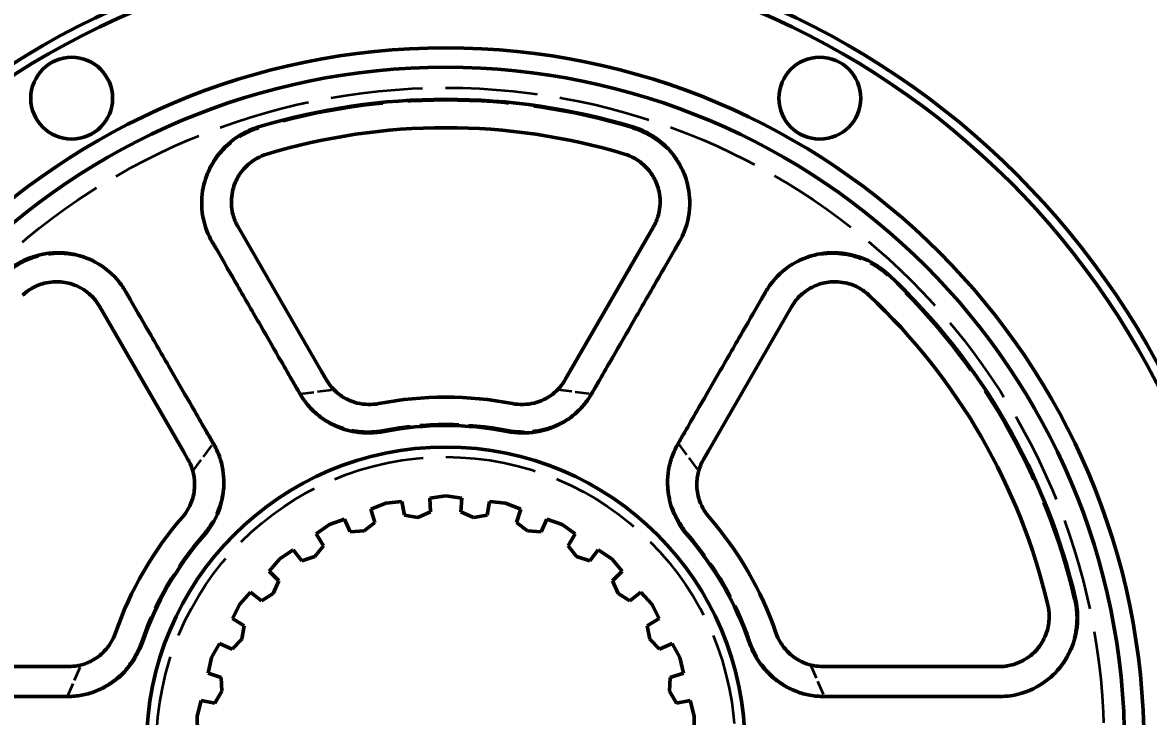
# Model space of a CAD drawing. Header units: millimetres. Extents: x 0 to 840, y 0 to 594.
# Drawn here: x 358.5 to 471.3, y 437.2 to 506.7 of the extents above; entities that cross this region are included whole.
import ezdxf

# ---------------------------------------------------------------- set-up
doc = ezdxf.new("R2010")
doc.units = ezdxf.units.MM
doc.header["$LTSCALE"] = 2
doc.linetypes.add('DASHED', pattern=[0.2067, 0.1654, -0.0413])
for name, color, linetype, lineweight in [('Dimension (ANSI)', 7, 'Continuous', 25), ('Hidden (ANSI)', 7, 'DASHED', 35), ('Visible (ANSI)', 7, 'Continuous', 50)]:
    doc.layers.add(name, color=color, linetype=linetype, lineweight=lineweight)
doc.styles.add('Note Text (ANSI)', font='tahoma.ttf')
doc.dimstyles.new('Default - mm (ANSI)', dxfattribs={"dimscale": 2, "dimtxt": 3.048, "dimasz": 2.5, "dimexe": 3.175, "dimexo": 1.6002, "dimgap": 0.8, "dimtad": 0, "dimtoh": 1, "dimzin": 4, "dimdsep": 46, "dimtxsty": 'Note Text (ANSI)', "dimcen": 0.09, "dimdle": 10, "dimclrd": 256, "dimclre": 256, "dimclrt": 256, "dimadec": 1, "dimazin": 1, "dimtfac": 1, "dimtofl": 0, "dimtmove": 0, "dimatfit": 3, "dimfxl": 0, "dimtolj": 1, "dimtzin": 4, "dimlwd": -1, "dimlwe": -1, "dimarcsym": 0})

# ---------------------------------------------------------------- blocks, each defined once
blk = doc.blocks.new('*D6')
at = {"layer": 'Defpoints', "color": 0, "transparency": 16777216}
for p in [(345.6, 493.4), (456.19, 375.03)]:
    blk.add_point(p, dxfattribs=at)
at = {"layer": 'Dimension (ANSI)', "transparency": 16777216}
for p, q in [((320.85, 513), (327.29, 513)), ((327.29, 513), (342.18, 497.05)), ((400.72, 434.21), (401.08, 434.21)), ((400.9, 434.03), (400.9, 434.39))]:
    blk.add_line(p, q, dxfattribs=at)
blk.add_solid([(342.79, 497.62), (341.58, 496.48), (345.6, 493.4)], dxfattribs=at)
at = {"layer": 'Dimension (ANSI)', "transparency": 16777216, "insert": (287.88, 516.28), "char_height": 6.096, "attachment_point": 1, "style": 'Note Text (ANSI)'}
blk.add_mtext('\\A1;∅162.00', dxfattribs=at)

msp = doc.modelspace()

# ---------------------------------------------------------------- linework, layer by layer
at = {"layer": 'Hidden (ANSI)', "ltscale": 4.286345}
for p, q in [((386.273, 469.556), (389.677, 469.965)), ((412.115, 469.965), (415.519, 469.556)), ((375.543, 461.805), (377.599, 464.548)), ((424.193, 464.548), (426.249, 461.805)), ((362.977, 439.22), (364.324, 442.373)), ((437.468, 442.373), (438.816, 439.22))]:
    msp.add_line(p, q, dxfattribs=at)
at = {"layer": 'Hidden (ANSI)', "ltscale": 27.864473}
msp.add_circle((400.896, 434.213), 66, dxfattribs=at)
at = {"layer": 'Hidden (ANSI)', "ltscale": 27.547831}
msp.add_circle((400.896, 434.213), 29, dxfattribs=at)
at = {"layer": 'Hidden (ANSI)', "ltscale": 30.629616}
for start, end in [(73.18348, 106.81652), (13.18348, 46.81652)]:
    msp.add_arc((400.896, 434.213), 64.713, start, end, dxfattribs=at)
at = {"layer": 'Hidden (ANSI)', "ltscale": 11.843507}
for start, end in [(78.96557, 101.03443), (138.96557, 161.03443), (18.96557, 41.03443)]:
    msp.add_arc((400.896, 434.213), 32.287, start, end, dxfattribs=at)
at = {"layer": 'Hidden (ANSI)', "ltscale": 12.125346}
for points, knots in [([(376.713, 486.598), (376.524, 487.288), (376.429, 488.034), (376.472, 489.605), (376.629, 490.434), (376.911, 491.213), (376.998, 491.451), (377.095, 491.685), (377.394, 492.312), (377.628, 492.715), (378.363, 493.746), (378.94, 494.349), (380.379, 495.437), (381.272, 495.885), (382.174, 496.158)], [-1.61661118, -1.61661118, -1.61661118, -1.61661118, -1.4630533, -1.4630533, -1.29762254, -1.29762254, -1.29762254, -1.24706822, -1.24706822, -1.15791827, -1.15791827, -1.01049488, -1.01049488, -0.83951919, -0.83951919, -0.83951919, -0.83951919]), ([(419.618, 496.158), (420.52, 495.885), (421.413, 495.437), (422.852, 494.349), (423.429, 493.746), (424.164, 492.715), (424.398, 492.312), (424.697, 491.685), (424.795, 491.451), (424.881, 491.213), (425.164, 490.434), (425.32, 489.605), (425.363, 488.034), (425.268, 487.288), (425.079, 486.598)], [-0.83951919, -0.83951919, -0.83951919, -0.83951919, -0.6685435, -0.6685435, -0.52112011, -0.52112011, -0.43197017, -0.43197017, -0.38141584, -0.38141584, -0.38141584, -0.21598509, -0.21598509, -0.0624272, -0.0624272, -0.0624272, -0.0624272]), ([(356.611, 481.399), (357.298, 482.044), (358.133, 482.593), (359.795, 483.295), (360.605, 483.494), (361.866, 483.614), (362.331, 483.616), (363.024, 483.561), (363.275, 483.529), (363.524, 483.484), (364.341, 483.34), (365.137, 483.061), (366.519, 482.312), (367.117, 481.857), (367.621, 481.348)], [-0.83951919, -0.83951919, -0.83951919, -0.83951919, -0.6685435, -0.6685435, -0.52112011, -0.52112011, -0.43197017, -0.43197017, -0.38141584, -0.38141584, -0.38141584, -0.21598509, -0.21598509, -0.0624272, -0.0624272, -0.0624272, -0.0624272]), ([(434.171, 481.348), (434.675, 481.857), (435.274, 482.312), (436.655, 483.061), (437.451, 483.34), (438.268, 483.484), (438.517, 483.529), (438.768, 483.561), (439.461, 483.616), (439.926, 483.614), (441.187, 483.494), (441.998, 483.295), (443.659, 482.593), (444.494, 482.044), (445.181, 481.399)], [-1.61661118, -1.61661118, -1.61661118, -1.61661118, -1.4630533, -1.4630533, -1.29762254, -1.29762254, -1.29762254, -1.24706822, -1.24706822, -1.15791827, -1.15791827, -1.01049488, -1.01049488, -0.83951919, -0.83951919, -0.83951919, -0.83951919]), ([(463.903, 448.972), (464.118, 448.054), (464.176, 447.056), (463.953, 445.267), (463.72, 444.465), (463.194, 443.313), (462.963, 442.91), (462.569, 442.337), (462.416, 442.135), (462.253, 441.941), (461.719, 441.307), (461.08, 440.757), (459.74, 439.935), (459.047, 439.644), (458.354, 439.462)], [-0.83951919, -0.83951919, -0.83951919, -0.83951919, -0.6685435, -0.6685435, -0.52112011, -0.52112011, -0.43197017, -0.43197017, -0.38141584, -0.38141584, -0.38141584, -0.21598509, -0.21598509, -0.0624272, -0.0624272, -0.0624272, -0.0624272])]:
    msp.add_open_spline(points, degree=3, knots=knots, dxfattribs=at)
at = {"layer": 'Hidden (ANSI)', "ltscale": 2.019321}
for points, knots in [([(377.449, 484.832), (377.268, 485.144), (377.114, 485.465), (376.881, 486.045), (376.789, 486.317), (376.713, 486.598)], [-1.7557259, -1.7557259, -1.7557259, -1.7557259, -1.67903839, -1.67903839, -1.61661118, -1.61661118, -1.61661118, -1.61661118]), ([(425.079, 486.598), (425.003, 486.317), (424.911, 486.045), (424.678, 485.465), (424.524, 485.144), (424.343, 484.832)], [-0.0624272, -0.0624272, -0.0624272, -0.0624272, 0, 0, 0.07668751, 0.07668751, 0.07668751, 0.07668751]), ([(367.621, 481.348), (367.826, 481.142), (368.015, 480.926), (368.402, 480.435), (368.602, 480.141), (368.782, 479.828)], [-0.0624272, -0.0624272, -0.0624272, -0.0624272, 0, 0, 0.07668751, 0.07668751, 0.07668751, 0.07668751]), ([(433.01, 479.828), (433.19, 480.141), (433.391, 480.435), (433.777, 480.926), (433.966, 481.142), (434.171, 481.348)], [-1.7557259, -1.7557259, -1.7557259, -1.7557259, -1.67903839, -1.67903839, -1.61661118, -1.61661118, -1.61661118, -1.61661118]), ([(458.354, 439.462), (458.073, 439.388), (457.791, 439.331), (457.173, 439.243), (456.818, 439.216), (456.457, 439.216)], [-0.0624272, -0.0624272, -0.0624272, -0.0624272, 0, 0, 0.07668751, 0.07668751, 0.07668751, 0.07668751])]:
    msp.add_open_spline(points, degree=3, knots=knots, dxfattribs=at)
at = {"layer": 'Hidden (ANSI)', "ltscale": 21.892319}
for points, knots in [([(385.644, 470.644), (385.224, 471.371), (384.793, 472.118), (383.68, 474.044), (382.983, 475.25), (382.254, 476.513), (381.525, 477.775), (380.763, 479.094), (379.468, 481.335), (378.958, 482.218), (378.111, 483.686), (377.782, 484.256), (377.449, 484.832)], [-2.8756686, -2.8756686, -2.8756686, -2.8756686, -2.5219539, -2.5219539, -1.9892911, -1.9892911, -1.9892911, -1.4566256, -1.4566256, -1.1262367, -1.1262367, -0.9239656, -0.9239656, -0.9239656, -0.9239656]), ([(424.343, 484.832), (424.011, 484.256), (423.681, 483.686), (422.834, 482.218), (422.324, 481.335), (421.029, 479.094), (420.268, 477.775), (419.538, 476.513), (418.809, 475.25), (418.112, 474.044), (416.999, 472.118), (416.568, 471.371), (416.148, 470.644)], [-2.1306511, -2.1306511, -2.1306511, -2.1306511, -1.9283799, -1.9283799, -1.5979911, -1.5979911, -1.0653255, -1.0653255, -1.0653255, -0.5326628, -0.5326628, -0.1789481, -0.1789481, -0.1789481, -0.1789481]), ([(368.782, 479.828), (369.115, 479.252), (369.444, 478.682), (370.291, 477.214), (370.8, 476.331), (372.094, 474.089), (372.856, 472.77), (373.584, 471.507), (374.313, 470.244), (375.009, 469.038), (376.121, 467.111), (376.552, 466.364), (376.971, 465.637)], [-2.1306511, -2.1306511, -2.1306511, -2.1306511, -1.9283799, -1.9283799, -1.5979911, -1.5979911, -1.0653255, -1.0653255, -1.0653255, -0.5326628, -0.5326628, -0.1789481, -0.1789481, -0.1789481, -0.1789481]), ([(424.821, 465.637), (425.24, 466.364), (425.671, 467.111), (426.783, 469.038), (427.479, 470.244), (428.208, 471.507), (428.937, 472.77), (429.698, 474.089), (430.992, 476.331), (431.501, 477.214), (432.348, 478.682), (432.677, 479.252), (433.01, 479.828)], [-2.8756686, -2.8756686, -2.8756686, -2.8756686, -2.5219539, -2.5219539, -1.9892911, -1.9892911, -1.9892911, -1.4566256, -1.4566256, -1.1262367, -1.1262367, -0.9239656, -0.9239656, -0.9239656, -0.9239656]), ([(361.72, 439.22), (360.88, 439.22), (360.018, 439.219), (357.793, 439.219), (356.4, 439.218), (354.942, 439.218), (353.484, 439.218), (351.961, 439.217), (349.373, 439.217), (348.353, 439.217), (346.658, 439.217), (346, 439.216), (345.335, 439.216)], [-2.8756686, -2.8756686, -2.8756686, -2.8756686, -2.5219539, -2.5219539, -1.9892911, -1.9892911, -1.9892911, -1.4566256, -1.4566256, -1.1262367, -1.1262367, -0.9239656, -0.9239656, -0.9239656, -0.9239656]), ([(456.457, 439.216), (455.792, 439.216), (455.134, 439.217), (453.439, 439.217), (452.42, 439.217), (449.831, 439.217), (448.308, 439.218), (446.85, 439.218), (445.392, 439.218), (443.999, 439.219), (441.775, 439.219), (440.912, 439.22), (440.072, 439.22)], [-2.1306511, -2.1306511, -2.1306511, -2.1306511, -1.9283799, -1.9283799, -1.5979911, -1.5979911, -1.0653255, -1.0653255, -1.0653255, -0.5326628, -0.5326628, -0.1789481, -0.1789481, -0.1789481, -0.1789481])]:
    msp.add_open_spline(points, degree=3, knots=knots, dxfattribs=at)
at = {"layer": 'Hidden (ANSI)', "ltscale": 1.321626}
for points, knots in [([(386.273, 469.556), (386.17, 469.735), (386.066, 469.915), (385.856, 470.278), (385.751, 470.46), (385.644, 470.644)], [-3.05461665, -3.05461665, -3.05461665, -3.05461665, -2.96514261, -2.96514261, -2.87566857, -2.87566857, -2.87566857, -2.87566857]), ([(416.148, 470.644), (416.041, 470.46), (415.936, 470.278), (415.726, 469.915), (415.622, 469.735), (415.519, 469.556)], [-0.17894809, -0.17894809, -0.17894809, -0.17894809, -0.08947404, -0.08947404, 0, 0, 0, 0]), ([(376.971, 465.637), (377.078, 465.453), (377.183, 465.27), (377.392, 464.907), (377.496, 464.727), (377.599, 464.548)], [-0.17894809, -0.17894809, -0.17894809, -0.17894809, -0.08947404, -0.08947404, 0, 0, 0, 0]), ([(424.193, 464.548), (424.296, 464.727), (424.4, 464.907), (424.609, 465.27), (424.715, 465.453), (424.821, 465.637)], [-3.05461665, -3.05461665, -3.05461665, -3.05461665, -2.96514261, -2.96514261, -2.87566857, -2.87566857, -2.87566857, -2.87566857]), ([(362.977, 439.22), (362.77, 439.22), (362.562, 439.22), (362.143, 439.22), (361.932, 439.22), (361.72, 439.22)], [-3.05461665, -3.05461665, -3.05461665, -3.05461665, -2.96514261, -2.96514261, -2.87566857, -2.87566857, -2.87566857, -2.87566857]), ([(440.072, 439.22), (439.86, 439.22), (439.649, 439.22), (439.23, 439.22), (439.022, 439.22), (438.816, 439.22)], [-0.17894809, -0.17894809, -0.17894809, -0.17894809, -0.08947404, -0.08947404, 0, 0, 0, 0])]:
    msp.add_open_spline(points, degree=3, knots=knots, dxfattribs=at)
at = {"layer": 'Hidden (ANSI)', "ltscale": 9.811277}
for points, knots in [([(394.716, 465.903), (393.773, 465.719), (392.738, 465.694), (390.99, 465.971), (390.252, 466.206), (389.609, 466.508), (389.26, 466.672), (388.941, 466.852), (388.319, 467.264), (388.021, 467.493), (387.189, 468.242), (386.715, 468.821), (386.319, 469.478), (386.296, 469.517), (386.273, 469.556)], [-2.44742841, -2.44742841, -2.44742841, -2.44742841, -2.27584805, -2.27584805, -2.13774188, -2.13774188, -2.13774188, -2.06268238, -2.06268238, -1.98762288, -1.98762288, -1.83750387, -1.83750387, -1.82805536, -1.82805536, -1.82805536, -1.82805536]), ([(415.519, 469.556), (415.496, 469.517), (415.473, 469.478), (415.078, 468.821), (414.603, 468.242), (413.771, 467.493), (413.474, 467.264), (412.851, 466.852), (412.533, 466.672), (412.183, 466.508), (411.54, 466.206), (410.803, 465.971), (409.055, 465.694), (408.019, 465.719), (407.076, 465.903)], [-3.06680146, -3.06680146, -3.06680146, -3.06680146, -3.05735295, -3.05735295, -2.90723394, -2.90723394, -2.83217444, -2.83217444, -2.75711494, -2.75711494, -2.75711494, -2.61900877, -2.61900877, -2.44742841, -2.44742841, -2.44742841, -2.44742841]), ([(377.599, 464.548), (377.622, 464.509), (377.644, 464.469), (378.015, 463.798), (378.28, 463.098), (378.512, 462.003), (378.562, 461.631), (378.607, 460.886), (378.604, 460.52), (378.571, 460.135), (378.511, 459.428), (378.346, 458.671), (377.712, 457.019), (377.172, 456.135), (376.541, 455.41)], [-3.06680146, -3.06680146, -3.06680146, -3.06680146, -3.05735295, -3.05735295, -2.90723394, -2.90723394, -2.83217444, -2.83217444, -2.75711494, -2.75711494, -2.75711494, -2.61900877, -2.61900877, -2.44742841, -2.44742841, -2.44742841, -2.44742841]), ([(425.251, 455.41), (424.62, 456.135), (424.08, 457.019), (423.446, 458.671), (423.281, 459.428), (423.221, 460.135), (423.189, 460.52), (423.185, 460.886), (423.23, 461.631), (423.281, 462.003), (423.513, 463.098), (423.777, 463.798), (424.148, 464.469), (424.17, 464.509), (424.193, 464.548)], [-2.44742841, -2.44742841, -2.44742841, -2.44742841, -2.27584805, -2.27584805, -2.13774188, -2.13774188, -2.13774188, -2.06268238, -2.06268238, -1.98762288, -1.98762288, -1.83750387, -1.83750387, -1.82805536, -1.82805536, -1.82805536, -1.82805536]), ([(370.362, 444.706), (370.049, 443.797), (369.553, 442.888), (368.439, 441.512), (367.867, 440.991), (367.284, 440.585), (366.967, 440.365), (366.652, 440.179), (365.984, 439.846), (365.637, 439.703), (364.572, 439.357), (363.834, 439.235), (363.067, 439.221), (363.022, 439.22), (362.977, 439.22)], [-2.44742841, -2.44742841, -2.44742841, -2.44742841, -2.27584805, -2.27584805, -2.13774188, -2.13774188, -2.13774188, -2.06268238, -2.06268238, -1.98762288, -1.98762288, -1.83750387, -1.83750387, -1.82805536, -1.82805536, -1.82805536, -1.82805536]), ([(438.816, 439.22), (438.77, 439.22), (438.725, 439.221), (437.959, 439.235), (437.22, 439.357), (436.155, 439.703), (435.808, 439.846), (435.14, 440.179), (434.825, 440.365), (434.508, 440.585), (433.925, 440.991), (433.353, 441.512), (432.239, 442.888), (431.743, 443.797), (431.431, 444.706)], [-3.06680146, -3.06680146, -3.06680146, -3.06680146, -3.05735295, -3.05735295, -2.90723394, -2.90723394, -2.83217444, -2.83217444, -2.75711494, -2.75711494, -2.75711494, -2.61900877, -2.61900877, -2.44742841, -2.44742841, -2.44742841, -2.44742841])]:
    msp.add_open_spline(points, degree=3, knots=knots, dxfattribs=at)
at = {"layer": 'Visible (ANSI)'}
for p, q in [((388.445, 471.779), (380.075, 486.275)), ((421.717, 486.275), (413.347, 471.779)), ((366.219, 478.275), (374.589, 463.779)), ((427.204, 463.779), (435.573, 478.275)), ((388.91, 470.973), (388.445, 471.779)), ((413.347, 471.779), (412.882, 470.973)), ((374.589, 463.779), (375.054, 462.973)), ((426.739, 462.973), (427.204, 463.779)), ((393.383, 457.986), (394.889, 458.584)), ((394.889, 458.584), (396.5, 458.754)), ((396.5, 458.754), (396.751, 457.386)), ((399.291, 459.093), (400.896, 459.314)), ((399.375, 457.705), (399.291, 459.093)), ((400.896, 459.314), (402.501, 459.093)), ((402.501, 459.093), (402.417, 457.705)), ((405.041, 457.386), (405.292, 458.754)), ((405.292, 458.754), (406.903, 458.584)), ((406.903, 458.584), (408.409, 457.986)), ((393.797, 456.658), (393.383, 457.986)), ((396.751, 457.386), (398.111, 457.149)), ((398.111, 457.149), (399.375, 457.705)), ((402.417, 457.705), (403.681, 457.149)), ((403.681, 457.149), (405.041, 457.386)), ((408.409, 457.986), (407.995, 456.658)), ((387.912, 455.497), (389.231, 456.438)), ((389.231, 456.438), (390.755, 456.989)), ((390.755, 456.989), (391.326, 455.721)), ((392.703, 455.816), (393.797, 456.658)), ((407.995, 456.658), (409.089, 455.816)), ((410.466, 455.721), (411.037, 456.989)), ((411.037, 456.989), (412.561, 456.438)), ((412.561, 456.438), (413.88, 455.497)), ((388.632, 454.307), (387.912, 455.497)), ((391.326, 455.721), (392.703, 455.816)), ((409.089, 455.816), (410.466, 455.721)), ((413.88, 455.497), (413.16, 454.307)), ((384.251, 453.001), (385.599, 453.9)), ((385.599, 453.9), (386.457, 452.805)), ((387.771, 453.227), (388.632, 454.307)), ((413.16, 454.307), (414.021, 453.227)), ((415.336, 452.805), (416.193, 453.9)), ((416.193, 453.9), (417.541, 453.001)), ((383.196, 451.771), (384.251, 453.001)), ((386.457, 452.805), (387.771, 453.227)), ((414.021, 453.227), (415.336, 452.805)), ((417.541, 453.001), (418.596, 451.771)), ((384.179, 450.788), (383.196, 451.771)), ((418.596, 451.771), (417.613, 450.788)), ((383.602, 449.534), (384.179, 450.788)), ((417.613, 450.788), (418.19, 449.534)), ((380.238, 448.472), (381.332, 449.667)), ((381.332, 449.667), (382.427, 448.81)), ((382.427, 448.81), (383.602, 449.534)), ((418.19, 449.534), (419.365, 448.81)), ((419.365, 448.81), (420.46, 449.667)), ((420.46, 449.667), (421.554, 448.472)), ((379.508, 447.025), (380.238, 448.472)), ((421.554, 448.472), (422.284, 447.025)), ((380.698, 446.306), (379.508, 447.025)), ((422.284, 447.025), (421.094, 446.306)), ((380.438, 444.95), (380.698, 446.306)), ((421.094, 446.306), (421.354, 444.95)), ((379.47, 443.965), (380.438, 444.95)), ((421.354, 444.95), (422.322, 443.965)), ((377.426, 443.114), (378.202, 444.536)), ((378.202, 444.536), (379.47, 443.965)), ((422.322, 443.965), (423.59, 444.536)), ((423.59, 444.536), (424.366, 443.114)), ((377.063, 441.534), (377.426, 443.114)), ((424.366, 443.114), (424.729, 441.534)), ((362.137, 442.213), (345.398, 442.213)), ((363.068, 442.213), (362.137, 442.213)), ((378.391, 441.121), (377.063, 441.534)), ((424.729, 441.534), (423.401, 441.121)), ((439.655, 442.213), (438.725, 442.213)), ((456.394, 442.213), (439.655, 442.213)), ((378.463, 439.742), (378.391, 441.121)), ((423.401, 441.121), (423.329, 439.742)), ((377.759, 438.554), (378.463, 439.742)), ((423.329, 439.742), (424.033, 438.554)), ((375.978, 437.238), (376.391, 438.805)), ((376.391, 438.805), (377.759, 438.554)), ((424.033, 438.554), (425.401, 438.805)), ((425.401, 438.805), (425.814, 437.238)), ((376.004, 435.618), (375.978, 437.238)), ((425.814, 437.238), (425.788, 435.618))]:
    msp.add_line(p, q, dxfattribs=at)
for centre, radius in [((400.896, 434.213), 81), ((400.896, 434.213), 80), ((400.896, 434.213), 70), ((363.396, 499.165), 4.1), ((438.396, 499.165), 4.1), ((400.896, 434.213), 68.051), ((400.896, 434.213), 30)]:
    msp.add_circle(centre, radius, dxfattribs=at)
for radius, start, end in [(64.846, 73.18348, 106.81652), (62, 73.18348, 106.81652), (64.846, 13.18348, 46.81652), (62, 13.18348, 46.81652), (35, 78.96557, 101.03443), (32.154, 78.96557, 101.03443), (35, 138.96557, 161.03443), (35, 18.96557, 41.03443), (32.154, 138.96557, 161.03443), (32.154, 18.96557, 41.03443)]:
    msp.add_arc((400.896, 434.213), radius, start, end, dxfattribs=at)
for points, knots in [([(382.136, 496.286), (381.475, 496.086), (380.816, 495.792), (379.408, 494.917), (378.696, 494.276), (377.756, 493.082), (377.445, 492.574), (377.105, 491.865), (377.018, 491.661), (376.938, 491.451), (376.633, 490.645), (376.458, 489.772), (376.399, 487.813), (376.606, 486.73), (377.116, 485.46), (377.276, 485.127), (377.462, 484.806)], [-2.27737672, -2.27737672, -2.27737672, -2.27737672, -2.15017039, -2.15017039, -1.98405629, -1.98405629, -1.87417398, -1.87417398, -1.83135483, -1.83135483, -1.83135483, -1.66633346, -1.66633346, -1.45849294, -1.45849294, -1.38533294, -1.38533294, -1.38533294, -1.38533294]), ([(424.33, 484.806), (424.516, 485.127), (424.676, 485.46), (425.186, 486.73), (425.393, 487.813), (425.334, 489.772), (425.159, 490.645), (424.854, 491.451), (424.775, 491.661), (424.687, 491.865), (424.348, 492.574), (424.036, 493.082), (423.096, 494.276), (422.384, 494.917), (420.976, 495.792), (420.317, 496.086), (419.657, 496.286)], [-0.07316, -0.07316, -0.07316, -0.07316, 0, 0, 0.20784052, 0.20784052, 0.37286189, 0.37286189, 0.37286189, 0.41568105, 0.41568105, 0.52556336, 0.52556336, 0.69167746, 0.69167746, 0.81888378, 0.81888378, 0.81888378, 0.81888378]), ([(379.683, 487.133), (379.602, 487.366), (379.54, 487.601), (379.372, 488.474), (379.378, 489.163), (379.62, 490.313), (379.805, 490.793), (380.041, 491.215), (380.102, 491.324), (380.167, 491.43), (380.405, 491.791), (380.606, 492.041), (381.169, 492.617), (381.56, 492.914), (382.295, 493.322), (382.628, 493.461), (382.959, 493.561)], [1.38533294, 1.38533294, 1.38533294, 1.38533294, 1.45849294, 1.45849294, 1.66633346, 1.66633346, 1.83135483, 1.83135483, 1.83135483, 1.87417398, 1.87417398, 1.98405629, 1.98405629, 2.15017039, 2.15017039, 2.27737672, 2.27737672, 2.27737672, 2.27737672]), ([(418.833, 493.561), (419.164, 493.461), (419.497, 493.322), (420.232, 492.914), (420.623, 492.617), (421.186, 492.041), (421.387, 491.791), (421.626, 491.43), (421.69, 491.324), (421.751, 491.215), (421.987, 490.793), (422.172, 490.313), (422.414, 489.163), (422.421, 488.474), (422.252, 487.601), (422.19, 487.366), (422.109, 487.133)], [-0.81888378, -0.81888378, -0.81888378, -0.81888378, -0.69167746, -0.69167746, -0.52556336, -0.52556336, -0.41568105, -0.41568105, -0.37286189, -0.37286189, -0.37286189, -0.20784052, -0.20784052, 0, 0, 0.07316, 0.07316, 0.07316, 0.07316]), ([(380.075, 486.275), (379.998, 486.409), (379.926, 486.548), (379.795, 486.834), (379.736, 486.981), (379.683, 487.133)], [2.723990294, 2.723990294, 2.723990294, 2.723990294, 2.760423056, 2.760423056, 2.796855818, 2.796855818, 2.796855818, 2.796855818]), ([(422.109, 487.133), (422.057, 486.981), (421.997, 486.834), (421.866, 486.548), (421.794, 486.409), (421.717, 486.275)], [0, 0, 0, 0, 0.036432762, 0.036432762, 0.072865524, 0.072865524, 0.072865524, 0.072865524]), ([(377.462, 484.806), (377.541, 484.669), (377.619, 484.533), (377.776, 484.262), (377.854, 484.127), (377.931, 483.993)], [-2.796855818, -2.796855818, -2.796855818, -2.796855818, -2.760423056, -2.760423056, -2.723990294, -2.723990294, -2.723990294, -2.723990294]), ([(423.861, 483.993), (423.938, 484.127), (424.016, 484.262), (424.173, 484.533), (424.251, 484.669), (424.33, 484.806)], [-0.072865524, -0.072865524, -0.072865524, -0.072865524, -0.036432762, -0.036432762, 0, 0, 0, 0]), ([(368.798, 479.804), (368.613, 480.125), (368.405, 480.43), (367.559, 481.507), (366.726, 482.228), (365, 483.156), (364.155, 483.441), (363.305, 483.58), (363.084, 483.616), (362.863, 483.642), (362.079, 483.703), (361.484, 483.688), (359.979, 483.47), (359.068, 483.174), (357.607, 482.392), (357.023, 481.968), (356.52, 481.496)], [-0.07316, -0.07316, -0.07316, -0.07316, 0, 0, 0.20784052, 0.20784052, 0.37286189, 0.37286189, 0.37286189, 0.41568105, 0.41568105, 0.52556336, 0.52556336, 0.69167746, 0.69167746, 0.81888378, 0.81888378, 0.81888378, 0.81888378]), ([(377.931, 483.993), (378.657, 482.737), (379.349, 481.537), (380.82, 478.991), (381.584, 477.667), (382.313, 476.406), (383.041, 475.145), (383.733, 473.946), (384.811, 472.081), (385.214, 471.383), (385.838, 470.302), (386.066, 469.908), (386.291, 469.518)], [-2.7239903, -2.7239903, -2.7239903, -2.7239903, -2.3830556, -2.3830556, -1.9692553, -1.9692553, -1.9692553, -1.5554528, -1.5554528, -1.29547, -1.29547, -1.1416548, -1.1416548, -1.1416548, -1.1416548]), ([(415.501, 469.518), (415.727, 469.908), (415.954, 470.302), (416.578, 471.383), (416.982, 472.081), (418.059, 473.946), (418.751, 475.145), (419.48, 476.406), (420.208, 477.667), (420.972, 478.991), (422.443, 481.537), (423.135, 482.737), (423.861, 483.993)], [-1.655201, -1.655201, -1.655201, -1.655201, -1.5013859, -1.5013859, -1.241403, -1.241403, -0.8276005, -0.8276005, -0.8276005, -0.4138002, -0.4138002, -0.0728655, -0.0728655, -0.0728655, -0.0728655]), ([(445.273, 481.496), (444.769, 481.968), (444.186, 482.392), (442.724, 483.174), (441.813, 483.47), (440.308, 483.688), (439.713, 483.703), (438.929, 483.642), (438.708, 483.616), (438.487, 483.58), (437.637, 483.441), (436.792, 483.156), (435.067, 482.228), (434.233, 481.507), (433.387, 480.43), (433.179, 480.125), (432.994, 479.804)], [-2.27737672, -2.27737672, -2.27737672, -2.27737672, -2.15017039, -2.15017039, -1.98405629, -1.98405629, -1.87417398, -1.87417398, -1.83135483, -1.83135483, -1.83135483, -1.66633346, -1.66633346, -1.45849294, -1.45849294, -1.38533294, -1.38533294, -1.38533294, -1.38533294]), ([(358.467, 479.421), (358.72, 479.658), (359.006, 479.877), (359.727, 480.309), (360.18, 480.499), (360.96, 480.698), (361.277, 480.747), (361.709, 480.773), (361.833, 480.776), (361.958, 480.775), (362.441, 480.768), (362.95, 480.689), (364.066, 480.323), (364.667, 479.984), (365.338, 479.402), (365.511, 479.231), (365.672, 479.044)], [-0.81888378, -0.81888378, -0.81888378, -0.81888378, -0.69167746, -0.69167746, -0.52556336, -0.52556336, -0.41568105, -0.41568105, -0.37286189, -0.37286189, -0.37286189, -0.20784052, -0.20784052, 0, 0, 0.07316, 0.07316, 0.07316, 0.07316]), ([(369.268, 478.991), (369.19, 479.125), (369.112, 479.26), (368.956, 479.531), (368.877, 479.667), (368.798, 479.804)], [-0.072865524, -0.072865524, -0.072865524, -0.072865524, -0.036432762, -0.036432762, 0, 0, 0, 0]), ([(432.994, 479.804), (432.915, 479.667), (432.836, 479.531), (432.68, 479.26), (432.602, 479.125), (432.525, 478.991)], [-2.796855818, -2.796855818, -2.796855818, -2.796855818, -2.760423056, -2.760423056, -2.723990294, -2.723990294, -2.723990294, -2.723990294]), ([(436.12, 479.044), (436.281, 479.231), (436.454, 479.402), (437.125, 479.984), (437.726, 480.323), (438.842, 480.689), (439.351, 480.768), (439.834, 480.775), (439.959, 480.776), (440.083, 480.773), (440.515, 480.747), (440.832, 480.698), (441.612, 480.499), (442.065, 480.309), (442.786, 479.877), (443.073, 479.658), (443.325, 479.421)], [1.38533294, 1.38533294, 1.38533294, 1.38533294, 1.45849294, 1.45849294, 1.66633346, 1.66633346, 1.83135483, 1.83135483, 1.83135483, 1.87417398, 1.87417398, 1.98405629, 1.98405629, 2.15017039, 2.15017039, 2.27737672, 2.27737672, 2.27737672, 2.27737672]), ([(365.672, 479.044), (365.777, 478.923), (365.875, 478.797), (366.057, 478.541), (366.141, 478.409), (366.219, 478.275)], [0, 0, 0, 0, 0.036432762, 0.036432762, 0.072865524, 0.072865524, 0.072865524, 0.072865524]), ([(377.623, 464.514), (377.398, 464.904), (377.171, 465.298), (376.547, 466.379), (376.144, 467.077), (375.067, 468.942), (374.375, 470.142), (373.647, 471.403), (372.919, 472.664), (372.155, 473.988), (370.685, 476.535), (369.993, 477.734), (369.268, 478.991)], [-1.655201, -1.655201, -1.655201, -1.655201, -1.5013859, -1.5013859, -1.241403, -1.241403, -0.8276005, -0.8276005, -0.8276005, -0.4138002, -0.4138002, -0.0728655, -0.0728655, -0.0728655, -0.0728655]), ([(432.525, 478.991), (431.799, 477.734), (431.107, 476.535), (429.637, 473.988), (428.873, 472.664), (428.145, 471.403), (427.417, 470.142), (426.725, 468.942), (425.648, 467.077), (425.245, 466.379), (424.621, 465.298), (424.394, 464.904), (424.169, 464.514)], [-2.7239903, -2.7239903, -2.7239903, -2.7239903, -2.3830556, -2.3830556, -1.9692553, -1.9692553, -1.9692553, -1.5554528, -1.5554528, -1.29547, -1.29547, -1.1416548, -1.1416548, -1.1416548, -1.1416548]), ([(435.573, 478.275), (435.651, 478.409), (435.735, 478.541), (435.917, 478.797), (436.015, 478.923), (436.12, 479.044)], [2.723990294, 2.723990294, 2.723990294, 2.723990294, 2.760423056, 2.760423056, 2.796855818, 2.796855818, 2.796855818, 2.796855818]), ([(394.197, 468.566), (393.505, 468.431), (392.737, 468.445), (391.493, 468.756), (390.991, 468.979), (390.562, 469.251), (390.426, 469.337), (390.297, 469.428), (389.923, 469.719), (389.685, 469.943), (389.258, 470.432), (389.069, 470.698), (388.91, 470.973)], [0.71028341, 0.71028341, 0.71028341, 0.71028341, 0.88236717, 0.88236717, 1.01303228, 1.01303228, 1.01303228, 1.05445093, 1.05445093, 1.14123458, 1.14123458, 1.22844234, 1.22844234, 1.22844234, 1.22844234]), ([(412.882, 470.973), (412.723, 470.698), (412.535, 470.432), (412.108, 469.943), (411.87, 469.719), (411.495, 469.428), (411.366, 469.337), (411.23, 469.251), (410.801, 468.979), (410.299, 468.756), (409.055, 468.445), (408.287, 468.431), (407.595, 468.566)], [0.19212449, 0.19212449, 0.19212449, 0.19212449, 0.27933225, 0.27933225, 0.3661159, 0.3661159, 0.40753455, 0.40753455, 0.40753455, 0.53819966, 0.53819966, 0.71028341, 0.71028341, 0.71028341, 0.71028341]), ([(386.291, 469.518), (386.404, 469.323), (386.526, 469.131), (386.789, 468.757), (386.929, 468.575), (387.078, 468.399)], [-1.315781136, -1.315781136, -1.315781136, -1.315781136, -1.272111737, -1.272111737, -1.228442338, -1.228442338, -1.228442338, -1.228442338]), ([(414.714, 468.399), (414.878, 468.593), (415.032, 468.795), (415.291, 469.171), (415.4, 469.343), (415.501, 469.518)], [-0.192124489, -0.192124489, -0.192124489, -0.192124489, -0.1439241, -0.1439241, -0.104785691, -0.104785691, -0.104785691, -0.104785691]), ([(387.078, 468.399), (387.375, 468.048), (387.705, 467.722), (388.412, 467.138), (388.788, 466.881), (389.359, 466.557), (389.552, 466.457), (389.752, 466.364), (390.385, 466.071), (391.093, 465.848), (392.799, 465.568), (393.818, 465.592), (394.742, 465.772)], [-1.22844234, -1.22844234, -1.22844234, -1.22844234, -1.14123458, -1.14123458, -1.05445093, -1.05445093, -1.01303228, -1.01303228, -1.01303228, -0.88236717, -0.88236717, -0.71028341, -0.71028341, -0.71028341, -0.71028341]), ([(407.05, 465.772), (407.974, 465.592), (408.994, 465.568), (410.699, 465.848), (411.407, 466.071), (412.04, 466.364), (412.24, 466.457), (412.433, 466.557), (413.004, 466.881), (413.38, 467.138), (414.087, 467.722), (414.417, 468.048), (414.714, 468.399)], [-0.71028341, -0.71028341, -0.71028341, -0.71028341, -0.53819966, -0.53819966, -0.40753455, -0.40753455, -0.40753455, -0.3661159, -0.3661159, -0.27933225, -0.27933225, -0.19212449, -0.19212449, -0.19212449, -0.19212449]), ([(378.199, 463.272), (378.113, 463.512), (378.015, 463.746), (377.819, 464.158), (377.724, 464.339), (377.623, 464.514)], [-0.192124489, -0.192124489, -0.192124489, -0.192124489, -0.1439241, -0.1439241, -0.104785691, -0.104785691, -0.104785691, -0.104785691]), ([(424.169, 464.514), (424.056, 464.319), (423.951, 464.116), (423.759, 463.702), (423.671, 463.489), (423.593, 463.272)], [-1.315781136, -1.315781136, -1.315781136, -1.315781136, -1.272111737, -1.272111737, -1.228442338, -1.228442338, -1.228442338, -1.228442338]), ([(375.054, 462.973), (375.213, 462.698), (375.348, 462.402), (375.559, 461.787), (375.634, 461.469), (375.698, 460.999), (375.712, 460.842), (375.719, 460.681), (375.74, 460.174), (375.682, 459.628), (375.329, 458.395), (374.958, 457.722), (374.495, 457.191)], [0.19212449, 0.19212449, 0.19212449, 0.19212449, 0.27933225, 0.27933225, 0.3661159, 0.3661159, 0.40753455, 0.40753455, 0.40753455, 0.53819966, 0.53819966, 0.71028341, 0.71028341, 0.71028341, 0.71028341]), ([(376.642, 455.322), (377.26, 456.032), (377.791, 456.903), (378.401, 458.52), (378.562, 459.245), (378.624, 459.939), (378.644, 460.159), (378.654, 460.376), (378.659, 461.032), (378.624, 461.487), (378.472, 462.391), (378.355, 462.84), (378.199, 463.272)], [-0.71028341, -0.71028341, -0.71028341, -0.71028341, -0.53819966, -0.53819966, -0.40753455, -0.40753455, -0.40753455, -0.3661159, -0.3661159, -0.27933225, -0.27933225, -0.19212449, -0.19212449, -0.19212449, -0.19212449]), ([(423.593, 463.272), (423.438, 462.84), (423.32, 462.391), (423.168, 461.487), (423.134, 461.032), (423.138, 460.376), (423.148, 460.159), (423.168, 459.939), (423.23, 459.245), (423.391, 458.52), (424.002, 456.903), (424.532, 456.032), (425.15, 455.322)], [-1.22844234, -1.22844234, -1.22844234, -1.22844234, -1.14123458, -1.14123458, -1.05445093, -1.05445093, -1.01303228, -1.01303228, -1.01303228, -0.88236717, -0.88236717, -0.71028341, -0.71028341, -0.71028341, -0.71028341]), ([(427.297, 457.191), (426.834, 457.722), (426.463, 458.395), (426.11, 459.628), (426.052, 460.174), (426.073, 460.681), (426.08, 460.842), (426.094, 460.999), (426.158, 461.469), (426.234, 461.787), (426.444, 462.402), (426.579, 462.698), (426.739, 462.973)], [0.71028341, 0.71028341, 0.71028341, 0.71028341, 0.88236717, 0.88236717, 1.01303228, 1.01303228, 1.01303228, 1.05445093, 1.05445093, 1.14123458, 1.14123458, 1.22844234, 1.22844234, 1.22844234, 1.22844234]), ([(456.428, 439.215), (456.799, 439.215), (457.168, 439.242), (458.522, 439.436), (459.564, 439.798), (461.231, 440.828), (461.9, 441.417), (462.445, 442.084), (462.587, 442.257), (462.72, 442.435), (463.165, 443.084), (463.449, 443.607), (464.012, 445.019), (464.212, 445.956), (464.266, 447.613), (464.19, 448.33), (464.033, 449.002)], [-0.07316, -0.07316, -0.07316, -0.07316, 0, 0, 0.20784052, 0.20784052, 0.37286189, 0.37286189, 0.37286189, 0.41568105, 0.41568105, 0.52556336, 0.52556336, 0.69167746, 0.69167746, 0.81888378, 0.81888378, 0.81888378, 0.81888378]), ([(461.262, 448.353), (461.341, 448.016), (461.387, 447.658), (461.401, 446.818), (461.339, 446.331), (461.122, 445.556), (461.006, 445.257), (460.812, 444.869), (460.753, 444.76), (460.689, 444.653), (460.442, 444.238), (460.119, 443.837), (459.244, 443.053), (458.65, 442.702), (457.81, 442.412), (457.576, 442.348), (457.333, 442.302)], [-0.81888378, -0.81888378, -0.81888378, -0.81888378, -0.69167746, -0.69167746, -0.52556336, -0.52556336, -0.41568105, -0.41568105, -0.37286189, -0.37286189, -0.37286189, -0.20784052, -0.20784052, 0, 0, 0.07316, 0.07316, 0.07316, 0.07316]), ([(367.796, 445.588), (367.567, 444.921), (367.17, 444.263), (366.279, 443.341), (365.835, 443.017), (365.385, 442.782), (365.242, 442.708), (365.099, 442.642), (364.66, 442.462), (364.347, 442.368), (363.71, 442.243), (363.386, 442.213), (363.068, 442.213)], [0.71028341, 0.71028341, 0.71028341, 0.71028341, 0.88236717, 0.88236717, 1.01303228, 1.01303228, 1.01303228, 1.05445093, 1.05445093, 1.14123458, 1.14123458, 1.22844234, 1.22844234, 1.22844234, 1.22844234]), ([(438.725, 442.213), (438.406, 442.213), (438.083, 442.243), (437.445, 442.368), (437.132, 442.462), (436.693, 442.642), (436.55, 442.708), (436.407, 442.782), (435.957, 443.017), (435.513, 443.341), (434.622, 444.263), (434.225, 444.921), (433.996, 445.588)], [0.19212449, 0.19212449, 0.19212449, 0.19212449, 0.27933225, 0.27933225, 0.3661159, 0.3661159, 0.40753455, 0.40753455, 0.40753455, 0.53819966, 0.53819966, 0.71028341, 0.71028341, 0.71028341, 0.71028341]), ([(364.381, 439.339), (364.834, 439.421), (365.281, 439.544), (366.14, 439.864), (366.551, 440.061), (367.117, 440.393), (367.3, 440.511), (367.48, 440.638), (368.05, 441.039), (368.598, 441.541), (369.693, 442.878), (370.182, 443.772), (370.488, 444.663)], [-1.22844234, -1.22844234, -1.22844234, -1.22844234, -1.14123458, -1.14123458, -1.05445093, -1.05445093, -1.01303228, -1.01303228, -1.01303228, -0.88236717, -0.88236717, -0.71028341, -0.71028341, -0.71028341, -0.71028341]), ([(431.305, 444.663), (431.611, 443.772), (432.099, 442.878), (433.194, 441.541), (433.742, 441.039), (434.312, 440.638), (434.492, 440.511), (434.675, 440.393), (435.241, 440.061), (435.652, 439.864), (436.511, 439.544), (436.959, 439.421), (437.411, 439.339)], [-0.71028341, -0.71028341, -0.71028341, -0.71028341, -0.53819966, -0.53819966, -0.40753455, -0.40753455, -0.40753455, -0.3661159, -0.3661159, -0.27933225, -0.27933225, -0.19212449, -0.19212449, -0.19212449, -0.19212449]), ([(457.333, 442.302), (457.175, 442.271), (457.018, 442.249), (456.705, 442.22), (456.549, 442.213), (456.394, 442.213)], [0, 0, 0, 0, 0.036432762, 0.036432762, 0.072865524, 0.072865524, 0.072865524, 0.072865524]), ([(346.303, 439.215), (347.753, 439.215), (349.139, 439.215), (352.079, 439.215), (353.607, 439.215), (355.064, 439.216), (356.52, 439.216), (357.905, 439.216), (360.058, 439.216), (360.865, 439.216), (362.113, 439.217), (362.567, 439.217), (363.018, 439.217)], [-2.7239903, -2.7239903, -2.7239903, -2.7239903, -2.3830556, -2.3830556, -1.9692553, -1.9692553, -1.9692553, -1.5554528, -1.5554528, -1.29547, -1.29547, -1.1416548, -1.1416548, -1.1416548, -1.1416548]), ([(363.018, 439.217), (363.244, 439.217), (363.471, 439.227), (363.927, 439.268), (364.154, 439.298), (364.381, 439.339)], [-1.315781136, -1.315781136, -1.315781136, -1.315781136, -1.272111737, -1.272111737, -1.228442338, -1.228442338, -1.228442338, -1.228442338]), ([(437.411, 439.339), (437.661, 439.294), (437.913, 439.261), (438.368, 439.225), (438.572, 439.217), (438.774, 439.217)], [-0.192124489, -0.192124489, -0.192124489, -0.192124489, -0.1439241, -0.1439241, -0.104785691, -0.104785691, -0.104785691, -0.104785691]), ([(438.774, 439.217), (439.225, 439.217), (439.679, 439.217), (440.927, 439.216), (441.734, 439.216), (443.887, 439.216), (445.272, 439.216), (446.728, 439.216), (448.185, 439.215), (449.713, 439.215), (452.654, 439.215), (454.039, 439.215), (455.489, 439.215)], [-1.655201, -1.655201, -1.655201, -1.655201, -1.5013859, -1.5013859, -1.241403, -1.241403, -0.8276005, -0.8276005, -0.8276005, -0.4138002, -0.4138002, -0.0728655, -0.0728655, -0.0728655, -0.0728655]), ([(455.489, 439.215), (455.644, 439.215), (455.8, 439.215), (456.113, 439.215), (456.27, 439.215), (456.428, 439.215)], [-0.072865524, -0.072865524, -0.072865524, -0.072865524, -0.036432762, -0.036432762, 0, 0, 0, 0])]:
    msp.add_open_spline(points, degree=3, knots=knots, dxfattribs=at)

# ---------------------------------------------------------------- dimensions: what is measured, and where the dimension line sits
at = {"layer": 'Dimension (ANSI)'}
dim = msp.add_diameter_dim_2p(p1=(456.194, 375.026), p2=(345.598, 493.4), dimstyle='Default - mm (ANSI)', override={"dimgap": 0.8, "dimtih": 1, "dimdec": 2, "dimlfac": 1, "dimtol": 0, "dimlim": 0, "dimtp": 0, "dimtm": 0, "dimtdec": 2}, dxfattribs=at)
dim.commit()
dim.dimension.update_dxf_attribs({"geometry": '*D6', "text_midpoint": (303.564, 513), "dimtype": 163})

doc.saveas('drawing.dxf')
